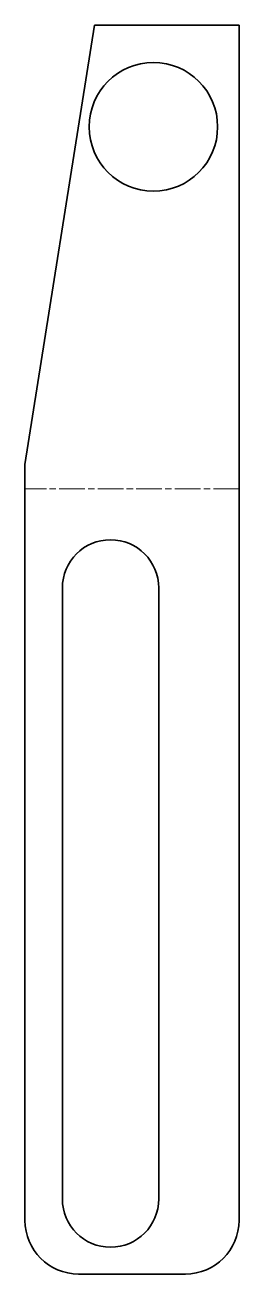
# Model space of a CAD drawing. Header units: inches. Extents: x 0 to 20, y 0 to 117.
import ezdxf

# ---------------------------------------------------------------- set-up
doc = ezdxf.new("R2010")
doc.units = ezdxf.units.IN
doc.header["$MEASUREMENT"] = 0
doc.linetypes.add('Chain', pattern=[13.68, 9.12, -1.14, 2.28, -1.14])
doc.layers.add('SIMUMAK Bend Centerline (ISO)', color=7, linetype='Chain', lineweight=9)
doc.layers.add('SIMUMAK Visible (ISO)', color=7, linetype='Continuous', lineweight=35)

# ---------------------------------------------------------------- blocks, each defined once
blk = doc.blocks.new('CDR-SMB-01-SOPIN-01_Sheet_VIEW2')
at = {"layer": 'SIMUMAK Bend Centerline (ISO)', "ltscale": 0.263158}
blk.add_line((10, 15), (-10, 15), dxfattribs=at)
at = {"layer": 'SIMUMAK Visible (ISO)'}
for p, q in [((-3.51, 58.26), (-10, 17.26)), ((-3.51, 58.26), (10, 58.26)), ((10, 58.26), (10, -53.26)), ((-10, -53.26), (-10, 17.26)), ((-6.5, -51.26), (-6.5, 5.74)), ((2.5, 5.74), (2.5, -51.26)), ((5, -58.26), (-5, -58.26))]:
    blk.add_line(p, q, dxfattribs=at)
blk.add_circle((2, 48.76), 6, dxfattribs=at)
at = {"layer": 'SIMUMAK Visible (ISO)', "extrusion": (0, 0, -1)}
for centre, radius, start, end in [((2, 5.74), 4.5, 0, 180), ((5, -53.26), 5, 270, 0), ((-5, -53.26), 5, 180, 270)]:
    blk.add_arc(centre, radius, start, end, dxfattribs=at)
at = {"layer": 'SIMUMAK Visible (ISO)'}
blk.add_arc((-2, -51.26), 4.5, 180, 0, dxfattribs=at)

msp = doc.modelspace()

# ---------------------------------------------------------------- block references
msp.add_blockref('CDR-SMB-01-SOPIN-01_Sheet_VIEW2', (10, 58.26))

doc.saveas('drawing.dxf')
